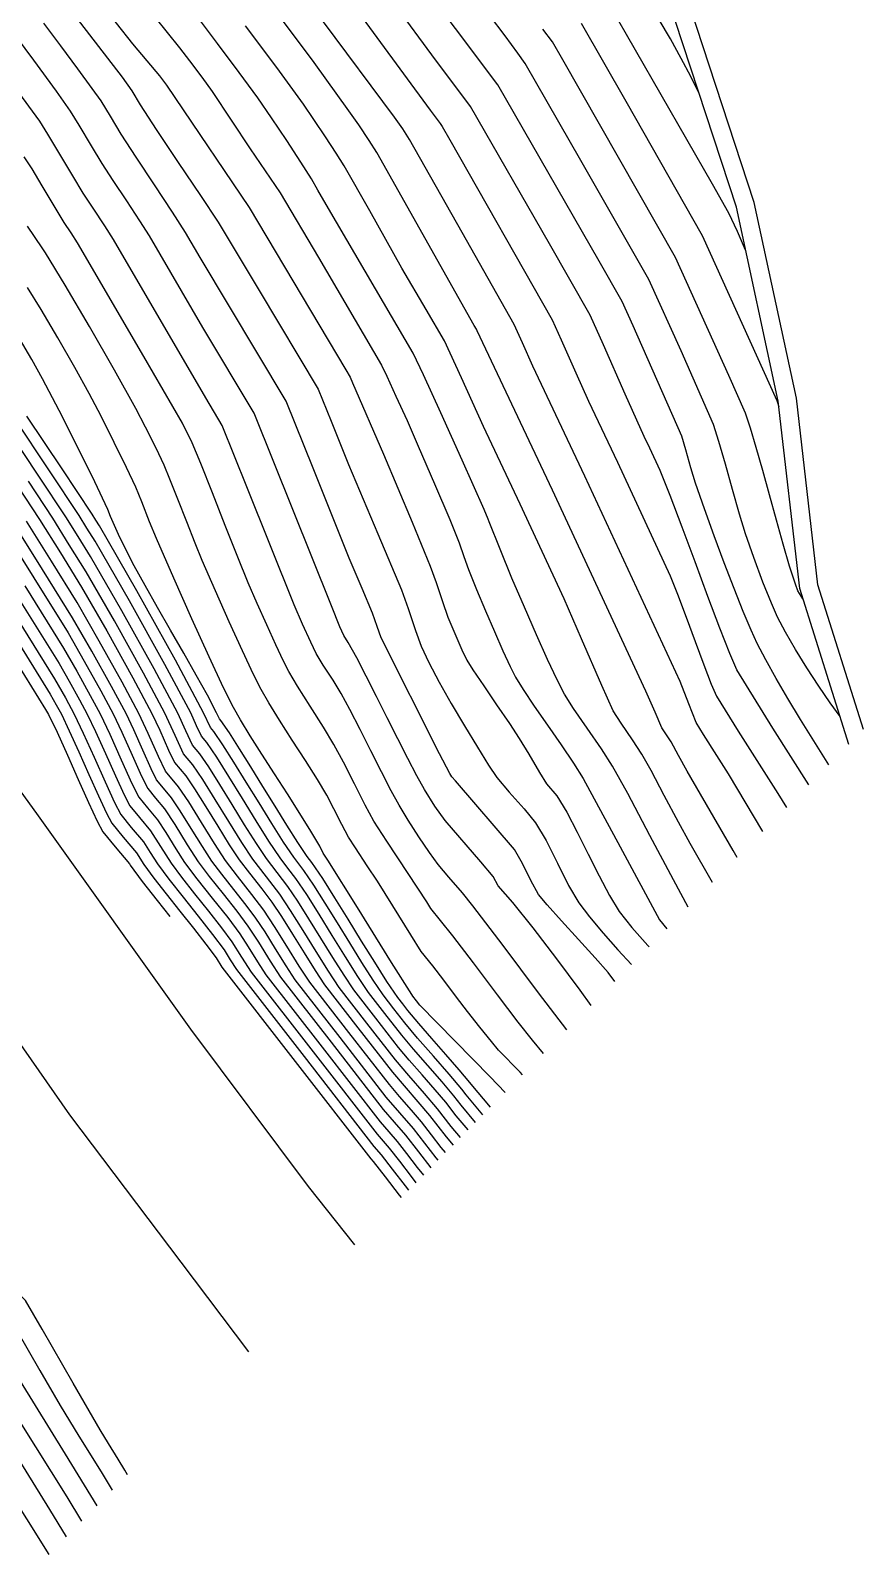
# Model space of a CAD drawing. Extents: x -367 to 63045, y 275 to 109039.
# Drawn here: x 62336.4 to 62372.6, y 108407.5 to 108473.8 of the extents above; entities that cross this region are included whole.
import ezdxf

# ---------------------------------------------------------------- set-up
doc = ezdxf.new("R2010")
doc.units = 0
doc.header["$LTSCALE"] = 25.401856
doc.header["$MEASUREMENT"] = 0
doc.layers.add('curve livello 5m', color=7, linetype='Continuous')
doc.layers.add('Strade', color=7, linetype='Continuous')
doc.layers.add('no_plot', color=5, linetype='Continuous', plot=False)

msp = doc.modelspace()

# ---------------------------------------------------------------- linework, layer by layer
at = {"layer": 'curve livello 5m', "color": 2, "flags": 128}
for points in [[(62371.12946, 108441.86557), (62371.05853, 108441.97333), (62370.46807, 108442.89754), (62369.88976, 108443.82939), (62369.33924, 108444.74403), (62368.83217, 108445.6166), (62368.38421, 108446.42225), (62368.011, 108447.13611), (62367.74798, 108447.70816), (62367.40597, 108448.52284), (62367.00841, 108449.51921), (62366.57874, 108450.63633), (62366.14039, 108451.81328), (62365.7168, 108452.98911), (62365.33141, 108454.1029), (62365.13247, 108454.77159), (62364.91465, 108455.55815), (62364.73474, 108456.14973), (62362.61897, 108460.95047), (62362.14323, 108462.00401), (62361.13762, 108463.7665), (62356.73603, 108471.42354), (62353.05146, 108476.3478)], [(62361.82255, 108432.44244), (62361.52648, 108432.82332), (62361.52648, 108432.82332), (62360.96795, 108433.46933), (62360.24907, 108434.26321), (62359.50753, 108435.07437), (62358.88101, 108435.77221), (62358.50717, 108436.22612), (62358.16857, 108436.82432), (62357.80116, 108437.56286), (62357.45714, 108438.17434), (62354.90111, 108441.15617), (62354.74062, 108441.34146), (62354.64874, 108441.4816), (62354.20229, 108442.34159), (62351.66045, 108447.37423), (62351.48337, 108447.8799), (62351.2847, 108448.45496), (62350.83406, 108449.5227), (62350.27401, 108450.84246), (62348.70291, 108454.76493), (62347.52993, 108457.67004), (62343.78638, 108463.92532), (62343.15853, 108465.00633), (62342.58504, 108465.89824), (62341.80855, 108467.07253), (62341.00775, 108468.28252), (62340.36133, 108469.28152), (62339.89127, 108470.06386), (62339.49028, 108470.72667), (62339.1036, 108471.27428), (62338.47979, 108472.12639), (62337.73608, 108473.12443), (62336.98968, 108474.10981)], [(62366.07505, 108436.74804), (62365.09389, 108438.43682), (62365.09389, 108438.43682), (62364.58602, 108439.37122), (62363.97228, 108440.53125), (62363.39661, 108441.61684), (62363.00292, 108442.32791), (62362.59119, 108442.95143), (62362.09476, 108443.66908), (62361.74925, 108444.20317), (62361.25413, 108445.31332), (62360.37892, 108447.33494), (62359.61343, 108449.08162), (62359.61343, 108449.08162), (62357.70608, 108453.18995), (62356.10864, 108456.5651), (62355.15256, 108458.68173), (62354.4213, 108460.29068), (62353.62151, 108461.65977), (62352.56817, 108463.45319), (62351.1672, 108465.94603), (62350.05693, 108467.9122), (62349.70774, 108468.46177), (62349.23964, 108469.17302), (62348.73592, 108469.92087), (62348.27989, 108470.58026), (62347.11958, 108472.1837), (62345.76557, 108473.999)], [(62365.46569, 108471.11369), (62365.13233, 108471.78743), (62364.71087, 108472.57805), (62364.23742, 108473.42256), (62363.74808, 108474.25797)], [(62357.05678, 108427.61717), (62356.40466, 108428.28482), (62353.35027, 108431.41196), (62353.20574, 108431.59152), (62353.04661, 108431.80206), (62352.99276, 108431.86895), (62352.11342, 108433.25976), (62350.63627, 108435.65083), (62349.3504, 108437.71046), (62349.14506, 108438.02368), (62348.9902, 108438.32197), (62348.60288, 108438.97524), (62348.12283, 108439.74809), (62347.58482, 108440.59496), (62347.02364, 108441.47027), (62346.47406, 108442.32846), (62345.97086, 108443.12394), (62345.54883, 108443.81116), (62345.24275, 108444.34453), (62344.81185, 108445.2102), (62344.18114, 108446.55461), (62343.43096, 108448.20131), (62342.64172, 108449.97387), (62341.89377, 108451.69586), (62341.59675, 108452.43165), (62341.25878, 108453.29489), (62341.00033, 108453.92743), (62340.59705, 108454.78686), (62340.05993, 108455.88038), (62339.48432, 108457.01685), (62338.96563, 108458.00513), (62338.3376, 108459.13971), (62337.59851, 108460.43043), (62336.87384, 108461.66117), (62336.28905, 108462.6158)], [(62355.11639, 108425.65254), (62354.71226, 108426.13703), (62354.71226, 108426.13703), (62354.11944, 108426.90109), (62353.54742, 108427.57086), (62352.86264, 108428.35314), (62352.28857, 108429.02517), (62352.28857, 108429.02517), (62351.04187, 108430.62977), (62349.83522, 108432.18282), (62349.37121, 108432.88227), (62348.83247, 108433.744), (62348.26832, 108434.66072), (62347.72804, 108435.52515), (62347.26093, 108436.23001), (62347.26093, 108436.23001), (62346.67142, 108436.99188), (62346.0824, 108437.75317), (62345.59927, 108438.48478), (62345.03307, 108439.39411), (62344.44712, 108440.34881), (62343.90476, 108441.2165), (62343.46931, 108441.86483), (62343.07148, 108442.34228), (62342.70337, 108443.12888), (62342.25703, 108444.10256), (62341.33047, 108445.83759), (62340.06236, 108448.11505), (62338.83314, 108450.25169), (62338.09997, 108451.43), (62337.38501, 108452.57903), (62336.32324, 108454.18944)], [(62336.16902, 108449.63861), (62337.8566, 108446.92646), (62338.42694, 108445.9351), (62339.01531, 108444.87841), (62339.44522, 108444.07339), (62339.44522, 108444.07339), (62339.86462, 108443.18495), (62340.36366, 108442.0698), (62340.82247, 108441.05088), (62341.12116, 108440.45117), (62341.12116, 108440.45117), (62341.50216, 108439.98978), (62341.9398, 108439.46869), (62341.9398, 108439.46869), (62342.29597, 108438.92223), (62342.73327, 108438.21137), (62343.11933, 108437.61271), (62343.11933, 108437.61271), (62343.65362, 108436.90132), (62344.32141, 108436.05906), (62344.98943, 108435.2165), (62345.52448, 108434.50424), (62345.52448, 108434.50424), (62345.88439, 108433.94829), (62346.29332, 108433.28526), (62346.65136, 108432.7326), (62346.65136, 108432.7326), (62349.09407, 108429.58864), (62351.61787, 108426.34032), (62351.99211, 108425.90616), (62352.36542, 108425.47305), (62352.76538, 108424.96231), (62353.2284, 108424.35587), (62353.49703, 108424.01296)], [(62335.81482, 108417.29075), (62336.82058, 108415.52233), (62337.70168, 108413.9946), (62337.70168, 108413.9946), (62338.51952, 108412.66433), (62339.4825, 108411.12082), (62339.97141, 108410.31844)]]:
    msp.add_lwpolyline(points, dxfattribs=at)
at = {"layer": 'no_plot', "flags": 128}
for points in [[(62348.99856, 108476.88446), (62353.7934, 108470.33369), (62354.22911, 108469.74954), (62354.32122, 108469.61124), (62354.64217, 108469.04136), (62359.09876, 108461.20769), (62359.49073, 108460.34279), (62360.12528, 108458.90571), (62360.67862, 108457.66819), (62361.93498, 108455.0137), (62364.23006, 108450.0702), (62364.54607, 108449.28069), (62364.92176, 108448.28683), (62365.31801, 108447.21761), (62365.69568, 108446.20202), (62366.01565, 108445.36904), (62366.23878, 108444.84765), (62367.1843, 108443.31782), (62368.90349, 108440.61884), (62369.29045, 108440.00359)], [(62370.26361, 108440.98891), (62368.6945, 108443.45227), (62367.12489, 108445.99188), (62367.12489, 108445.99188), (62366.81875, 108446.6971), (62366.38769, 108447.80483), (62365.87261, 108449.18022), (62365.31443, 108450.68844), (62364.75405, 108452.19464), (62364.23237, 108453.56398), (62363.7903, 108454.66162), (62363.7903, 108454.66162), (62363.34461, 108455.62162), (62363.10063, 108456.1371), (62362.27618, 108457.98095), (62361.33072, 108460.12215), (62360.7467, 108461.41081), (62360.7467, 108461.41081), (62358.98131, 108464.51397), (62355.54774, 108470.48704), (62353.87002, 108472.72924), (62350.88438, 108476.80826)], [(62339.42525, 108475.01017), (62340.85159, 108473.21374), (62341.47368, 108472.47666), (62342.02369, 108471.82254), (62342.33067, 108471.41099), (62342.68885, 108470.87321), (62345.92499, 108466.09736), (62350.12208, 108459.04085), (62350.31073, 108458.7189), (62350.42075, 108458.47597), (62351.76311, 108455.37177), (62353.01435, 108452.41601), (62353.79911, 108450.49541), (62354.04838, 108449.7904), (62354.32821, 108448.95837), (62354.56763, 108448.28503), (62354.86325, 108447.56353), (62355.16837, 108446.86659), (62355.39146, 108446.4033), (62355.65194, 108445.99227), (62356.11985, 108445.29716), (62356.68483, 108444.46753), (62357.23654, 108443.65298), (62357.66463, 108443.00308), (62358.07948, 108442.32002), (62358.55327, 108441.52286), (62358.85878, 108441.03), (62359.30377, 108440.51089), (62359.73133, 108439.80658), (62360.19081, 108438.93417), (62360.66538, 108437.97985), (62361.13821, 108437.02982), (62361.59245, 108436.17026), (62362.01129, 108435.48736), (62362.55922, 108434.78758), (62363.25189, 108434.00693), (62363.31028, 108433.94875)], [(62338.20296, 108474.61033), (62339.76976, 108472.58942), (62340.39604, 108471.75581), (62340.82074, 108471.16752), (62341.18684, 108470.56014), (62341.88371, 108469.48348), (62342.83291, 108468.0443), (62343.80261, 108466.61563), (62344.58305, 108465.46147), (62346.35457, 108462.48304), (62348.9211, 108458.19449), (62349.48506, 108456.79775), (62350.24042, 108454.91188), (62351.51574, 108451.90658), (62352.5419, 108449.47519), (62352.83034, 108448.65518), (62353.15281, 108447.69376), (62353.39755, 108447.01421), (62353.73752, 108446.30572), (62354.1858, 108445.45354), (62354.71088, 108444.52728), (62355.28426, 108443.55056), (62355.84576, 108442.62281), (62356.33523, 108441.8434), (62356.6925, 108441.31176), (62357.22851, 108440.67064), (62357.88533, 108439.9433), (62358.38045, 108439.34261), (62358.83453, 108438.56204), (62359.32529, 108437.5863), (62359.81333, 108436.61725), (62360.25923, 108435.85674), (62360.72128, 108435.24472), (62361.30977, 108434.53584), (62361.95552, 108433.80808), (62362.55093, 108433.17992)], [(62341.81584, 108474.37598), (62342.89048, 108473.04222), (62343.33489, 108472.46504), (62343.86202, 108471.75832), (62344.31374, 108471.13408), (62345.97441, 108468.64074), (62347.26693, 108466.73326), (62348.94325, 108463.91488), (62351.68092, 108459.24283), (62351.91403, 108458.75461), (62352.30773, 108457.89415), (62352.78719, 108456.8267), (62353.27756, 108455.71752), (62353.98433, 108454.08311), (62354.64312, 108452.52686), (62355.05631, 108451.51564), (62355.26155, 108450.92436), (62355.46095, 108450.35184), (62355.81153, 108449.47913), (62356.19648, 108448.55668), (62356.58735, 108447.64951), (62356.95566, 108446.82264), (62357.27294, 108446.1411), (62357.51072, 108445.66992), (62357.83732, 108445.13778), (62358.32158, 108444.4165), (62358.89438, 108443.58752), (62359.48661, 108442.73232), (62360.02915, 108441.93233), (62360.45288, 108441.26903), (62362.05445, 108438.28865), (62363.76334, 108435.11797), (62364.08003, 108434.72811)], [(62367.14734, 108437.83373), (62366.96822, 108438.13143), (62364.96084, 108441.58656), (62364.96084, 108441.58656), (62364.59453, 108442.27058), (62364.27795, 108442.85735), (62364.27795, 108442.85735), (62363.86851, 108443.46979), (62363.56941, 108444.14949), (62363.17097, 108445.06305), (62363.17097, 108445.06305), (62359.11571, 108453.79787), (62355.8346, 108460.73037), (62355.80287, 108460.80145), (62355.71337, 108460.95878), (62351.47836, 108468.47855), (62351.13904, 108469.00851), (62350.68889, 108469.68437), (62350.26296, 108470.30335), (62350.26296, 108470.30335), (62348.74837, 108472.39639), (62346.98091, 108474.76598)], [(62371.61474, 108443.96465), (62371.18078, 108444.55637), (62370.68891, 108445.27903), (62370.17686, 108446.0727), (62369.68238, 108446.87744), (62369.24322, 108447.63329), (62368.89711, 108448.28034), (62368.89711, 108448.28034), (62368.62971, 108448.88642), (62368.26435, 108449.8066), (62367.86646, 108450.87081), (62367.50146, 108451.90894), (62367.50146, 108451.90894), (62367.23747, 108452.76538), (62366.93876, 108453.82457), (62366.63376, 108454.92989), (62366.35092, 108455.92473), (62366.11868, 108456.6525), (62366.11868, 108456.6525), (62364.70164, 108459.86779), (62363.30391, 108462.96311), (62360.34943, 108468.1413), (62357.92432, 108472.36005), (62357.60437, 108472.81081), (62357.05239, 108473.55624), (62356.37383, 108474.45537)], [(62367.5086, 108464.24013), (62367.16145, 108465.04666), (62366.78598, 108465.84041), (62366.78598, 108465.84041), (62366.06592, 108467.10242), (62361.60982, 108474.87763)], [(62360.7883, 108431.39528), (62360.31728, 108432.05376), (62359.30209, 108433.42039), (62358.26825, 108434.77297), (62357.39139, 108435.87841), (62357.39139, 108435.87841), (62356.75511, 108436.5955), (62356.53383, 108437.00606), (62355.99519, 108437.63444), (62354.43893, 108439.43107), (62354.00161, 108440.06604), (62353.548, 108440.79002), (62353.548, 108440.79002), (62353.21545, 108441.38746), (62352.82226, 108442.13679), (62352.38707, 108442.99075), (62351.9285, 108443.90207), (62351.46517, 108444.8235), (62351.01571, 108445.70777), (62350.59874, 108446.50763), (62350.2329, 108447.1758), (62350.2329, 108447.1758), (62350.04005, 108447.48572), (62349.86771, 108447.86401), (62349.50223, 108448.77689), (62346.13875, 108457.1456), (62343.91019, 108460.86941), (62341.59459, 108464.85633), (62341.1725, 108465.51279), (62340.60099, 108466.37707), (62340.0116, 108467.26763), (62339.53583, 108468.00291), (62339.53583, 108468.00291), (62339.06797, 108468.77614), (62338.5307, 108469.68044), (62338.15982, 108470.28583), (62338.15982, 108470.28583), (62337.54897, 108471.15088), (62336.56354, 108472.49697), (62335.38869, 108474.07358)], [(62365.0158, 108435.67556), (62364.37706, 108436.85072), (62363.35004, 108438.79192), (62362.3867, 108440.60855), (62361.7279, 108441.79847), (62361.7279, 108441.79847), (62361.23984, 108442.54811), (62360.61661, 108443.45168), (62360.02455, 108444.31317), (62359.62998, 108444.93655), (62359.62998, 108444.93655), (62359.31311, 108445.55895), (62358.89813, 108446.43925), (62358.41368, 108447.512), (62357.88842, 108448.71175), (62357.35099, 108449.97307), (62356.83006, 108451.23052), (62356.35427, 108452.41865), (62356.35427, 108452.41865), (62356.31351, 108452.53586), (62356.13437, 108452.95906), (62355.18742, 108455.101), (62354.26154, 108457.16233), (62353.50126, 108458.82395), (62353.05111, 108459.76675), (62353.05111, 108459.76675), (62351.41734, 108462.56346), (62349.26566, 108466.22694), (62348.9141, 108466.85248), (62348.6355, 108467.34585), (62348.6355, 108467.34585), (62348.17595, 108468.06912), (62347.5599, 108469.00516), (62346.89698, 108469.98937), (62346.29682, 108470.85717), (62346.29682, 108470.85717), (62345.4908, 108471.97101), (62344.55023, 108473.23202), (62343.75726, 108474.26189)], [(62368.26056, 108438.96085), (62366.75957, 108441.46922), (62366.75957, 108441.46922), (62366.25852, 108442.26587), (62365.6741, 108443.18337), (62365.35267, 108443.70342), (62365.35267, 108443.70342), (62365.03966, 108444.50907), (62364.66983, 108445.47879), (62364.66983, 108445.47879), (62360.52534, 108454.40579), (62358.25661, 108459.19928), (62357.80742, 108460.20883), (62357.45082, 108461.00457), (62357.45082, 108461.00457), (62355.17777, 108465.00007), (62352.89979, 108469.0449), (62352.59912, 108469.50874), (62352.24604, 108470.02644), (62352.24604, 108470.02644), (62349.1535, 108474.17254)], [(62370.00073, 108449.07914), (62369.78322, 108449.42456), (62369.67151, 108449.71499), (62369.4215, 108450.50411), (62369.14367, 108451.45343), (62368.84893, 108452.50299), (62368.54816, 108453.59281), (62368.25226, 108454.66291), (62367.97211, 108455.65334), (62367.7186, 108456.50411), (62367.50262, 108457.15527), (62367.50262, 108457.15527), (62366.78431, 108458.78512), (62364.4646, 108463.92221), (62359.56124, 108472.5161), (62359.11261, 108473.29655), (62358.69634, 108473.85286)], [(62360.35349, 108474.10578), (62362.2963, 108470.71587), (62365.62529, 108464.88131), (62368.86698, 108457.70244), (62368.88655, 108457.65803), (62368.95315, 108457.42958)], [(62359.73526, 108430.32909), (62358.5039, 108431.94919), (62356.96805, 108434.00071), (62355.65097, 108435.73354), (62355.65097, 108435.73354), (62355.19928, 108436.2946), (62354.60974, 108436.97279), (62354.13723, 108437.52068), (62354.13723, 108437.52068), (62353.76594, 108438.0414), (62353.3077, 108438.72515), (62352.84174, 108439.45111), (62352.44727, 108440.09843), (62352.44727, 108440.09843), (62352.09857, 108440.73267), (62351.67618, 108441.55124), (62351.21373, 108442.46882), (62350.74483, 108443.40008), (62350.30312, 108444.2597), (62349.92222, 108444.96234), (62349.92222, 108444.96234), (62349.56963, 108445.53528), (62349.14569, 108446.19778), (62348.84073, 108446.70042), (62348.84073, 108446.70042), (62348.6, 108447.1967), (62348.24204, 108447.98246), (62347.87423, 108448.82198), (62347.87423, 108448.82198), (62345.82455, 108453.94152), (62344.74758, 108456.62115), (62344.034, 108457.8135), (62340.03065, 108464.70633), (62339.64426, 108465.30303), (62339.13751, 108466.06768), (62338.71032, 108466.7243), (62338.71032, 108466.7243), (62338.25215, 108467.47728), (62337.69527, 108468.4137), (62337.17568, 108469.28558), (62336.82936, 108469.84498), (62336.82936, 108469.84498), (62334.82526, 108472.55638)], [(62358.71973, 108429.30087), (62358.24764, 108429.88055), (62357.61662, 108430.67375), (62357.61662, 108430.67375), (62356.72108, 108431.85202), (62355.67765, 108433.24579), (62354.78285, 108434.42305), (62354.78285, 108434.42305), (62354.24892, 108435.08417), (62353.82392, 108435.61414), (62353.82392, 108435.61414), (62353.6472, 108435.89757), (62352.84272, 108437.12644), (62351.90376, 108438.54592), (62351.34653, 108439.40685), (62351.34653, 108439.40685), (62350.96671, 108440.11169), (62350.49895, 108441.03556), (62350.02124, 108441.98059), (62349.61155, 108442.74888), (62349.61155, 108442.74888), (62349.15554, 108443.49864), (62348.57767, 108444.40404), (62348.02419, 108445.27342), (62347.6414, 108445.91512), (62347.6414, 108445.91512), (62347.41487, 108446.37023), (62347.08328, 108447.07703), (62346.68889, 108447.94274), (62346.27396, 108448.87463), (62345.88074, 108449.77994), (62345.88074, 108449.77994), (62345.4268, 108450.88688), (62344.88537, 108452.25944), (62344.3274, 108453.68678), (62343.82382, 108454.95804), (62343.44557, 108455.86235), (62343.44557, 108455.86235), (62343.01997, 108456.71528), (62341.3377, 108459.61316), (62338.46671, 108464.55633), (62338.18588, 108464.98616), (62337.88482, 108465.44568), (62337.88482, 108465.44568), (62337.44582, 108466.16864), (62336.92893, 108467.03652), (62336.48317, 108467.77114), (62336.48317, 108467.77114), (62336.14148, 108468.29452)], [(62357.80993, 108428.37971), (62357.70067, 108428.49157), (62356.77036, 108429.44404), (62356.45316, 108429.82478), (62355.94976, 108430.45018), (62355.41118, 108431.13264), (62355.41118, 108431.13264), (62354.93827, 108431.75486), (62354.38725, 108432.49087), (62353.91473, 108433.11256), (62353.91473, 108433.11256), (62353.40834, 108433.74155), (62352.94734, 108434.47069), (62352.17293, 108435.72423), (62351.4988, 108436.80401), (62351.4988, 108436.80401), (62351.06066, 108437.47329), (62350.54928, 108438.24638), (62350.24579, 108438.71527), (62350.24579, 108438.71527), (62349.95724, 108439.25893), (62349.60871, 108439.9508), (62349.30088, 108440.53543), (62349.30088, 108440.53543), (62348.88988, 108441.22189), (62348.36884, 108442.04994), (62347.80065, 108442.93716), (62347.2482, 108443.80115), (62346.77437, 108444.55951), (62346.44207, 108445.12983), (62346.44207, 108445.12983), (62346.11336, 108445.79022), (62345.63221, 108446.81582), (62345.05993, 108448.07202), (62344.45784, 108449.42425), (62343.88726, 108450.7379), (62343.88726, 108450.7379), (62343.57701, 108451.49443), (62343.20698, 108452.4325), (62342.82564, 108453.40801), (62342.48147, 108454.27684), (62342.22295, 108454.89489), (62342.22295, 108454.89489), (62341.87703, 108455.62484), (62341.42142, 108456.53792), (62340.9928, 108457.36021), (62340.9928, 108457.36021), (62340.07212, 108459.02348), (62338.98863, 108460.91566), (62337.92628, 108462.7199), (62337.06898, 108464.11938), (62337.06898, 108464.11938), (62336.92064, 108464.33342), (62336.2874, 108465.28705)], [(62356.41818, 108426.97059), (62355.58116, 108427.96812), (62355.58116, 108427.96812), (62355.52265, 108428.04353), (62355.05537, 108428.59734), (62354.48084, 108429.25809), (62353.87021, 108429.95488), (62353.2946, 108430.61683), (62352.82513, 108431.17305), (62352.82513, 108431.17305), (62352.6001, 108431.46268), (62352.3823, 108431.743), (62351.91597, 108432.43652), (62351.38394, 108433.27275), (62350.81227, 108434.19502), (62350.227, 108435.14662), (62349.65418, 108436.07088), (62349.11986, 108436.91111), (62348.65009, 108437.61063), (62348.65009, 108437.61063), (62348.45285, 108437.86554), (62348.03728, 108438.48329), (62347.56166, 108439.22882), (62347.04825, 108440.05564), (62346.51929, 108440.91726), (62345.99703, 108441.76718), (62345.50372, 108442.5589), (62345.0616, 108443.24591), (62344.69293, 108443.78174), (62344.69293, 108443.78174), (62344.63174, 108443.85517), (62344.50648, 108444.12589), (62344.10677, 108444.88204), (62343.62095, 108445.75947), (62343.07835, 108446.71671), (62342.5083, 108447.71231), (62341.94013, 108448.70481), (62341.40317, 108449.65275), (62340.92675, 108450.51467), (62340.54021, 108451.24913), (62340.54021, 108451.24913), (62340.24448, 108451.87763), (62339.90028, 108452.65382), (62339.90028, 108452.65382), (62339.77771, 108452.95996), (62339.21497, 108454.15922), (62338.46546, 108455.68514), (62337.66225, 108457.27099), (62336.93846, 108458.65005), (62336.93846, 108458.65005), (62336.4748, 108459.48213), (62335.94541, 108460.39404)], [(62355.44, 108425.98019), (62354.92948, 108426.5948), (62354.92948, 108426.5948), (62354.47024, 108427.1867), (62354.01205, 108427.72695), (62353.44777, 108428.37299), (62352.88284, 108429.01976), (62352.42271, 108429.56214), (62352.42271, 108429.56214), (62351.43143, 108430.838), (62350.47199, 108432.07287), (62350.04908, 108432.70553), (62349.56211, 108433.47737), (62349.0428, 108434.31932), (62348.52289, 108435.16231), (62348.03411, 108435.93728), (62347.60822, 108436.57516), (62347.60822, 108436.57516), (62347.14142, 108437.17844), (62346.67501, 108437.78126), (62346.67501, 108437.78126), (62346.23653, 108438.44017), (62345.7259, 108439.25304), (62345.18378, 108440.13486), (62344.65084, 108441.00064), (62344.16776, 108441.76537), (62343.77522, 108442.34405), (62343.77522, 108442.34405), (62343.46155, 108442.7205), (62343.17131, 108443.3407), (62342.8194, 108444.10839), (62342.8194, 108444.10839), (62341.7935, 108446.02943), (62340.38945, 108448.55104), (62339.02845, 108450.91674), (62339.02845, 108450.91674), (62338.48616, 108451.78827), (62337.95733, 108452.63815), (62336.78569, 108454.41522), (62335.38519, 108456.50828)], [(62355.76453, 108426.30878), (62355.14671, 108427.05258), (62355.14671, 108427.05258), (62354.82104, 108427.47231), (62354.31437, 108428.06972), (62353.69038, 108428.78413), (62353.06567, 108429.49933), (62352.55685, 108430.09911), (62352.55685, 108430.09911), (62351.82098, 108431.04622), (62351.10876, 108431.96291), (62350.64311, 108432.65952), (62350.10691, 108433.50938), (62349.5351, 108434.43644), (62348.96263, 108435.36465), (62348.42446, 108436.21796), (62347.95551, 108436.92032), (62347.95551, 108436.92032), (62347.61142, 108437.365), (62347.26762, 108437.80936), (62347.26762, 108437.80936), (62346.78579, 108438.53341), (62346.22467, 108439.42665), (62345.62895, 108440.39566), (62345.04332, 108441.34704), (62344.51248, 108442.18739), (62344.08112, 108442.82328), (62344.08112, 108442.82328), (62343.85161, 108443.09873), (62343.63925, 108443.55251), (62343.38176, 108444.11422), (62343.38176, 108444.11422), (62342.25653, 108446.22126), (62340.71653, 108448.98703), (62339.22376, 108451.58179), (62339.22376, 108451.58179), (62338.87234, 108452.14655), (62338.52966, 108452.69728), (62337.24815, 108454.641), (62335.71631, 108456.93034)], [(62356.08907, 108426.63736), (62355.36393, 108427.51035), (62355.36393, 108427.51035), (62355.17185, 108427.75792), (62354.61669, 108428.4125), (62353.93299, 108429.19527), (62353.2485, 108429.97891), (62352.69099, 108430.63608), (62352.69099, 108430.63608), (62352.21054, 108431.25445), (62351.74553, 108431.85295), (62351.31537, 108432.49268), (62350.8246, 108433.26406), (62350.29727, 108434.11479), (62349.7574, 108434.99258), (62349.22901, 108435.84515), (62348.73614, 108436.62021), (62348.3028, 108437.26547), (62348.3028, 108437.26547), (62347.86024, 108437.83745), (62347.41651, 108438.50024), (62346.90417, 108439.30921), (62346.3539, 108440.20022), (62345.79637, 108441.10917), (62345.26226, 108441.97195), (62344.78225, 108442.72443), (62344.38702, 108443.30251), (62344.38702, 108443.30251), (62344.24168, 108443.47695), (62343.94412, 108444.12006), (62342.71956, 108446.4131), (62341.04362, 108449.42302), (62339.41906, 108452.24683), (62339.41906, 108452.24683), (62339.25853, 108452.50483), (62339.10199, 108452.75641), (62337.79348, 108454.73383), (62336.26293, 108457.01662)], [(62335.86079, 108453.96366), (62336.81268, 108452.5199), (62337.71378, 108451.07172), (62338.63783, 108449.58665), (62339.73528, 108447.67906), (62340.86744, 108445.64575), (62341.69467, 108444.09672), (62342.03782, 108443.36022), (62342.4225, 108442.49909), (62342.68142, 108441.96406), (62343.16341, 108441.3856), (62343.55108, 108440.80841), (62344.03393, 108440.03592), (62344.55559, 108439.18598), (62345.05967, 108438.37642), (62345.48978, 108437.72508), (62345.93298, 108437.14252), (62346.46992, 108436.46803), (62346.91364, 108435.88485), (62347.32822, 108435.25926), (62347.80775, 108434.49204), (62348.30846, 108433.6784), (62348.78661, 108432.91357), (62349.19845, 108432.29278), (62350.65231, 108430.42154), (62352.15443, 108428.4882), (62352.66056, 108427.89569), (62353.26431, 108427.20599), (62353.76863, 108426.61549), (62354.13256, 108426.14639), (62354.49503, 108425.67926), (62354.79161, 108425.32371)], [(62354.46683, 108424.99488), (62354.27781, 108425.22149), (62354.27781, 108425.22149), (62353.84868, 108425.77451), (62353.41783, 108426.32988), (62353.41783, 108426.32988), (62352.9812, 108426.84112), (62352.45849, 108427.43825), (62352.02029, 108427.95123), (62352.02029, 108427.95123), (62350.26275, 108430.21332), (62348.56167, 108432.40273), (62348.10156, 108433.10331), (62347.56589, 108433.96794), (62347.02927, 108434.83421), (62346.56635, 108435.5397), (62346.56635, 108435.5397), (62346.04618, 108436.22335), (62345.41673, 108437.01405), (62344.89717, 108437.69698), (62344.89717, 108437.69698), (62344.41372, 108438.43653), (62343.84826, 108439.35246), (62343.29734, 108440.24301), (62342.85751, 108440.90637), (62342.85751, 108440.90637), (62342.29135, 108441.58584), (62341.98723, 108442.21429), (62341.53537, 108443.22578), (62341.13231, 108444.09089), (62341.13231, 108444.09089), (62340.40441, 108445.45392), (62339.40819, 108447.24307), (62338.44253, 108448.9216), (62338.44253, 108448.9216), (62337.32759, 108450.71344), (62336.24035, 108452.46077)], [(62335.0957, 108452.34251), (62336.55521, 108449.99689), (62338.05191, 108447.59151), (62338.75402, 108446.37109), (62339.47834, 108445.07024), (62340.00758, 108444.07922), (62340.38387, 108443.28212), (62340.8316, 108442.28161), (62341.24324, 108441.36745), (62341.51123, 108440.82939), (62341.85306, 108440.41544), (62342.2457, 108439.94791), (62342.68845, 108439.26863), (62343.23204, 108438.38498), (62343.71194, 108437.6408), (62344.19174, 108437.00197), (62344.79141, 108436.24562), (62345.3913, 108435.48901), (62345.87177, 108434.84939), (62346.32414, 108434.15062), (62346.83812, 108433.31728), (62347.28813, 108432.62264), (62347.28813, 108432.62264), (62349.48363, 108429.79686), (62351.75201, 108426.87729), (62352.23472, 108426.3173), (62352.71622, 108425.75866), (62353.28091, 108425.03077), (62353.8183, 108424.33824)], [(62354.14241, 108424.6664), (62354.06058, 108424.76372), (62354.06058, 108424.76372), (62353.56479, 108425.40264), (62353.06702, 108426.04427), (62353.06702, 108426.04427), (62352.47733, 108426.72844), (62351.88615, 108427.41426), (62351.88615, 108427.41426), (62349.87319, 108430.00509), (62347.9249, 108432.51269), (62347.53154, 108433.11163), (62347.07358, 108433.85082), (62346.61482, 108434.59141), (62346.21906, 108435.19454), (62346.21906, 108435.19454), (62345.79316, 108435.76151), (62345.26141, 108436.43218), (62344.72986, 108437.10262), (62344.30456, 108437.66889), (62344.30456, 108437.66889), (62343.88907, 108438.30448), (62343.40309, 108439.09166), (62342.92961, 108439.85703), (62342.5516, 108440.42714), (62342.5516, 108440.42714), (62342.20395, 108440.8411), (62341.90129, 108441.20762), (62341.90129, 108441.20762), (62341.66402, 108441.68402), (62341.29955, 108442.49343), (62340.90311, 108443.37929), (62340.56994, 108444.08505), (62340.56994, 108444.08505), (62339.94138, 108445.26208), (62339.08111, 108446.80708), (62338.24722, 108448.25655), (62338.24722, 108448.25655), (62336.9414, 108450.35517), (62335.66802, 108452.40164)], [(62335.78283, 108449.28034), (62337.6613, 108446.26142), (62338.09985, 108445.49911), (62338.55228, 108444.68657), (62338.88286, 108444.06755), (62339.24161, 108443.31513), (62339.67351, 108442.35711), (62340.11084, 108441.37583), (62340.48594, 108440.55366), (62340.7311, 108440.07295), (62341.15127, 108439.56413), (62341.6339, 108438.98946), (62342.06758, 108438.30927), (62342.52672, 108437.58461), (62342.98128, 108436.9736), (62343.54879, 108436.25186), (62344.15406, 108435.49308), (62344.72192, 108434.77093), (62345.17719, 108434.15908), (62345.59667, 108433.49945), (62346.01459, 108432.84255), (62348.70451, 108429.38041), (62351.48373, 108425.80335), (62352.01461, 108425.18744), (62352.45695, 108424.62258), (62352.96904, 108423.95189), (62353.1759, 108423.68782)], [(62335.01046, 108448.56378), (62337.27068, 108444.93132), (62337.53864, 108444.46144), (62337.75813, 108444.05588), (62338.10464, 108443.33475), (62338.5207, 108442.41917), (62338.95984, 108441.43435), (62339.37558, 108440.50549), (62339.72145, 108439.75781), (62339.95097, 108439.31651), (62340.44948, 108438.71282), (62341.02209, 108438.031), (62341.34149, 108437.52843), (62341.77872, 108436.93646), (62342.31921, 108436.24326), (62342.9114, 108435.49936), (62343.50373, 108434.7553), (62344.04465, 108434.06159), (62344.4826, 108433.46877), (62344.74104, 108433.06247), (62347.9254, 108428.96396), (62351.21545, 108424.72941), (62351.313, 108424.61623), (62351.8401, 108423.94313), (62352.45031, 108423.14394), (62352.53365, 108423.03755)], [(62335.39664, 108448.92206), (62337.46599, 108445.59637), (62337.93573, 108444.77266), (62338.32049, 108444.06172), (62338.7127, 108443.23916), (62339.18485, 108442.19182), (62339.66296, 108441.11907), (62340.07302, 108440.22025), (62340.34103, 108439.69473), (62340.80037, 108439.13847), (62341.32799, 108438.51023), (62341.62241, 108438.04847), (62341.9341, 108437.55652), (62342.43074, 108436.88895), (62343.05078, 108436.10041), (62343.71207, 108435.27139), (62344.33249, 108434.4824), (62344.82989, 108433.81393), (62345.10437, 108433.38232), (62345.37782, 108432.95251), (62348.31496, 108429.17218), (62351.34959, 108425.26638), (62351.66381, 108424.90184), (62352.14853, 108424.28286), (62352.70967, 108423.54791), (62352.85478, 108423.36269)], [(62334.62427, 108448.2055), (62337.07537, 108444.26628), (62337.19577, 108444.05005), (62337.56951, 108443.27225), (62338.01826, 108442.28473), (62338.4919, 108441.22253), (62338.94031, 108440.22069), (62339.31335, 108439.41426), (62339.5609, 108438.93828), (62340.09858, 108438.28716), (62340.71619, 108437.55177), (62340.74888, 108437.50033), (62341.27676, 108436.78246), (62341.91808, 108435.9536), (62342.48045, 108435.26241)], [(62340.62732, 108410.98254), (62340.51749, 108411.19146), (62340.22806, 108411.66645), (62339.80216, 108412.34911), (62339.44045, 108412.93745), (62339.44045, 108412.93745), (62338.26751, 108414.97122), (62336.9286, 108417.3254), (62336.20071, 108418.55941), (62336.20071, 108418.55941), (62335.58812, 108419.19448), (62334.79423, 108419.89516), (62333.9587, 108420.54563), (62333.2212, 108421.03007)], [(62335.96291, 108415.05175), (62337.91689, 108411.88716), (62339.30154, 108409.64021)], [(62333.39003, 108413.60579), (62337.20695, 108407.51947)], [(62334.67159, 108413.61001), (62337.2458, 108409.48393), (62337.97126, 108408.29332)], [(62335.95423, 108413.29478), (62337.99136, 108410.02956), (62338.63798, 108408.96836)]]:
    msp.add_lwpolyline(points, dxfattribs=at)
at = {"layer": 'Strade', "color": 2, "linetype": 'Continuous', "flags": 128}
for points in [[(62254.11436, 108517.40119), (62261.49035, 108514.41818), (62268.72835, 108511.31218), (62275.39415, 108508.03471), (62275.95035, 108507.52317), (62276.28334, 108506.93616), (62277.13234, 108503.21917), (62277.84634, 108501.52817), (62279.38934, 108499.81817), (62284.58134, 108496.49817), (62292.08933, 108491.30416), (62299.97034, 108485.00916), (62307.01433, 108478.31515), (62313.47433, 108471.35515), (62319.10833, 108464.33114), (62323.28832, 108458.51914), (62324.72132, 108456.47814), (62326.33731, 108454.15315), (62331.39531, 108447.02114), (62336.68046, 108439.73943), (62343.3773, 108430.36613), (62348.49121, 108423.51612), (62350.51, 108420.98863)], [(62345.91536, 108416.33661), (62342.97219, 108420.23089), (62338.1283, 108426.64014), (62331.67711, 108435.87671), (62326.39732, 108443.43614), (62321.37032, 108450.69415), (62318.36131, 108455.04715), (62313.19532, 108462.25715), (62306.77433, 108470.03715), (62299.98334, 108477.09016), (62292.34734, 108483.93117), (62284.92634, 108489.63716), (62276.46434, 108495.21117), (62267.84035, 108499.89018), (62258.81435, 108503.97818), (62251.18735, 108506.82719), (62243.46735, 108509.19819), (62236.18935, 108511.0092)], [(62372.635, 108443.38991), (62370.64634, 108449.69162), (62369.71562, 108457.80237), (62367.87955, 108466.31454), (62364.54358, 108476.49868), (62362.11332, 108482.29791), (62356.31999, 108492.60306), (62350.68377, 108496.78148), (62346.18452, 108500.62038), (62343.82014, 108503.33211), (62339.32228, 108510.06942), (62338.86559, 108510.63875)], [(62371.99924, 108442.74621), (62369.86031, 108449.52411), (62368.92532, 108457.67212), (62367.10632, 108466.10512), (62363.79333, 108476.21912), (62361.39334, 108481.94612), (62355.70634, 108492.06212), (62350.18534, 108496.15513), (62345.62034, 108500.05013), (62343.18335, 108502.84513), (62338.67635, 108509.59614), (62338.32303, 108510.03659)]]:
    msp.add_lwpolyline(points, dxfattribs=at)

doc.saveas('drawing.dxf')
